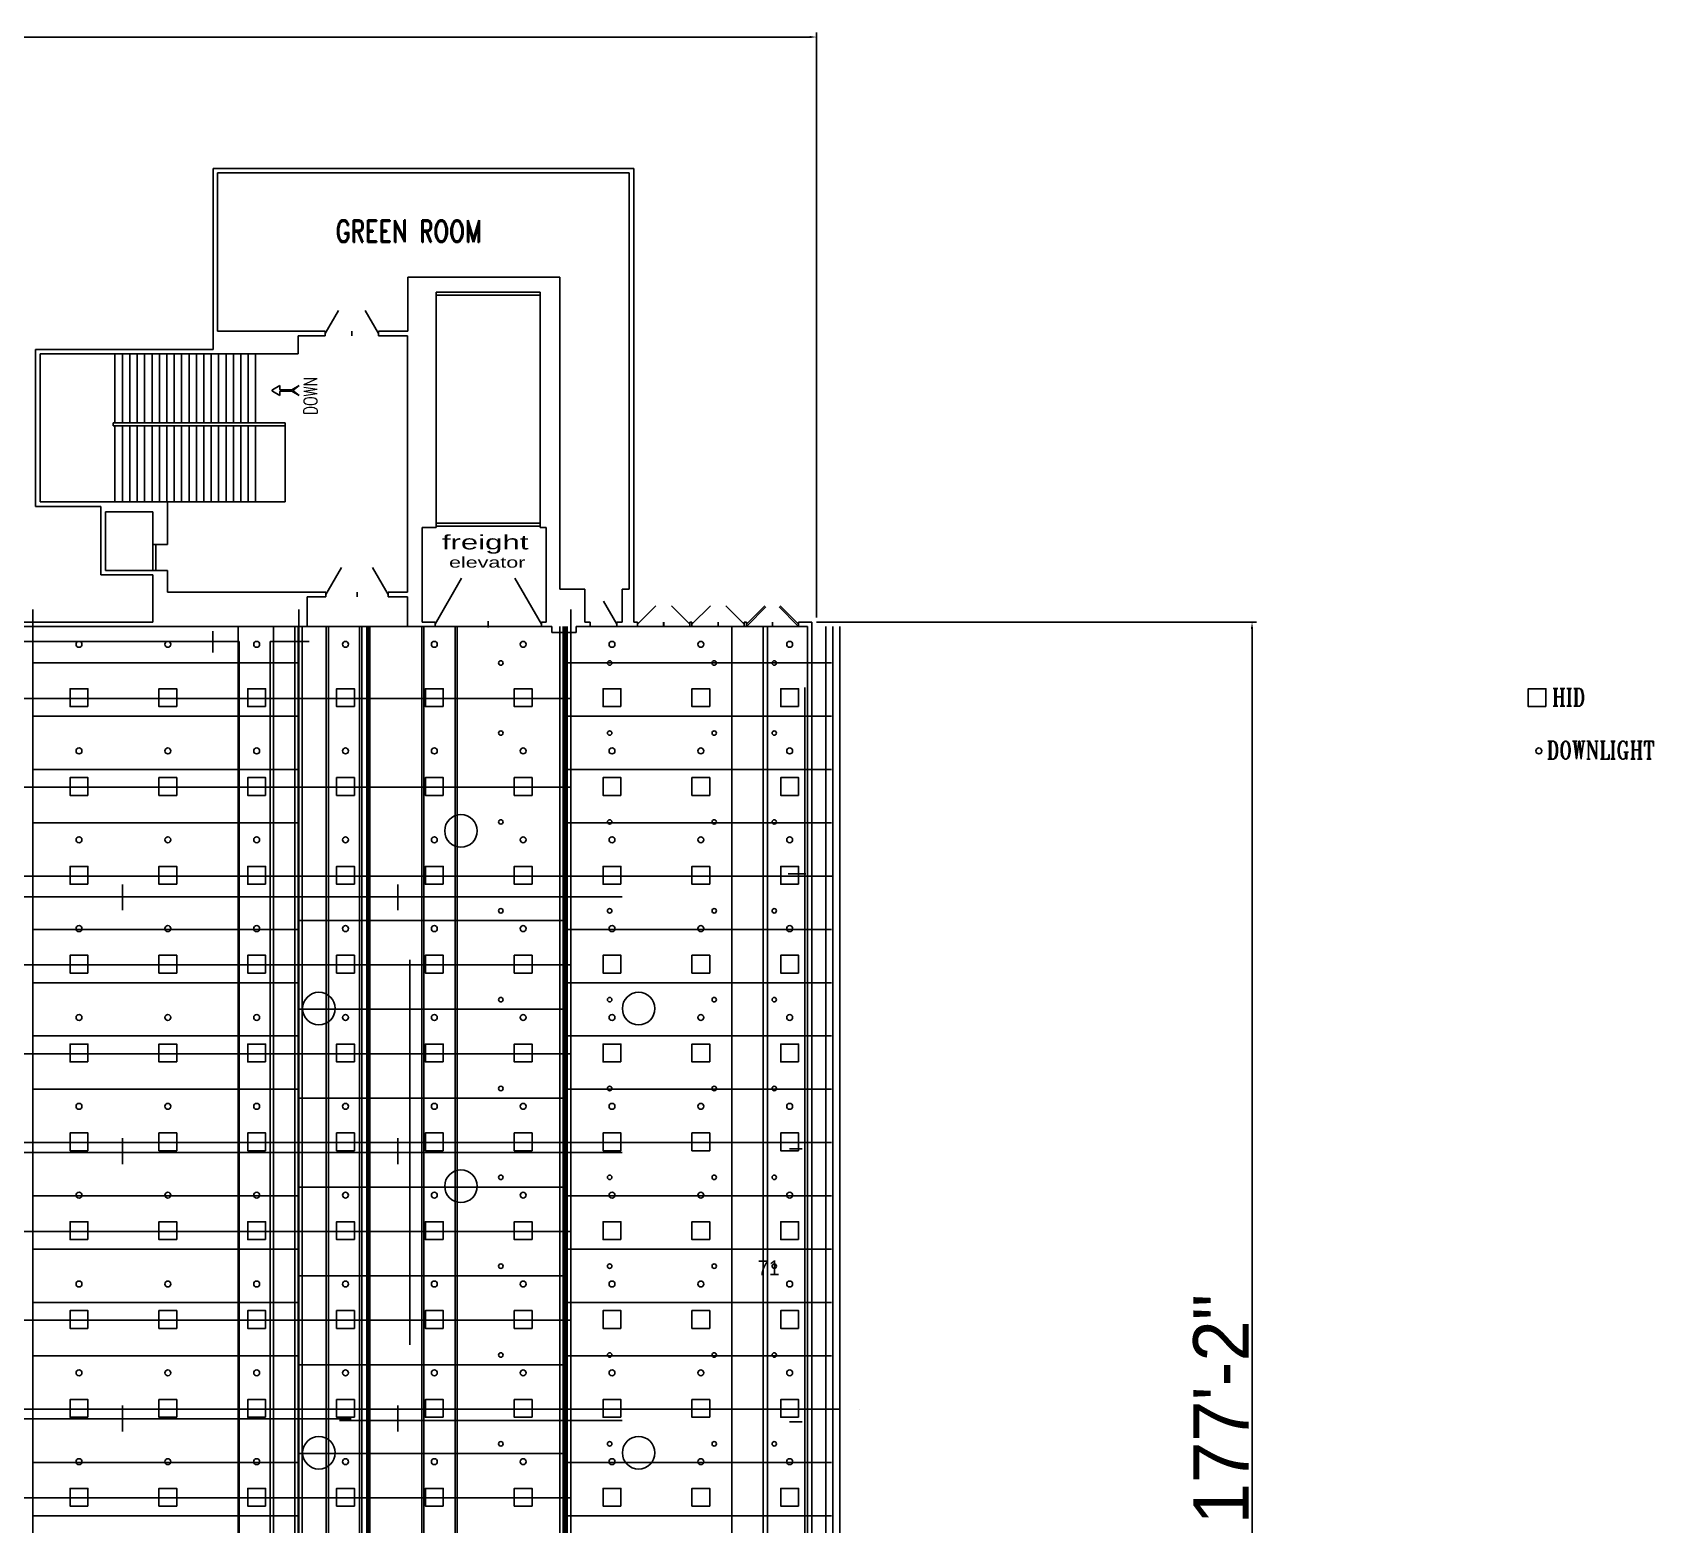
# Model space of a CAD drawing. Extents: x 1373 to 6011, y 746 to 4300.
# Drawn here: x 3821 to 6011, y 2109 to 4125 of the extents above; entities that cross this region are included whole.
import ezdxf
from ezdxf.enums import TextEntityAlignment as Align

# ---------------------------------------------------------------- set-up
doc = ezdxf.new("R2010")
doc.units = 0
doc.header["$LTSCALE"] = 192
doc.header["$MEASUREMENT"] = 0
doc.layers.get('0').update_dxf_attribs({"linetype": 'CONTINUOUS'})
for name, color, linetype in [('BEAMS', 3, 'CONTINUOUS'), ('CATWALK', 4, 'CONTINUOUS'), ('CEILING', 4, 'CONTINUOUS'), ('DIMENSIONS', 7, 'CONTINUOUS'), ('ELECTTRACKS', 6, 'CONTINUOUS'), ('FIXT-DWNLITE', 6, 'CONTINUOUS'), ('FIXT-HID', 5, 'CONTINUOUS'), ('FIXT-SPRINKLER', 4, 'CONTINUOUS'), ('FIXT-TRACK', 7, 'CONTINUOUS'), ('FIXT-VENT', 4, 'CONTINUOUS'), ('GREENRM', 3, 'CONTINUOUS'), ('NORTHENT', 2, 'CONTINUOUS'), ('VENU-CW', 8, 'CONTINUOUS'), ('VENU-JOIST', 6, 'CONTINUOUS'), ('VENU-TRUSS', 2, 'CONTINUOUS'), ('VENU-TRUSS_P-POINTS', 9, 'CONTINUOUS')]:
    doc.layers.add(name, color=color, linetype=linetype)
doc.styles.add('ROMAND', font='romand', dxfattribs={"width": 0.75})
doc.styles.add('ROMANT', font='romant', dxfattribs={"width": 0.75})

# ---------------------------------------------------------------- blocks, each defined once
blk = doc.blocks.new('JOIST')
at = {"layer": 'VENU-JOIST'}
for p, q in [((0.5, 0), (359.5, 0)), ((35.8, 0, -24), (324.2, 0, -24)), ((180, 0, -24), (180, 0))]:
    blk.add_line(p, q, dxfattribs=at)
at = {"layer": 'VENU-JOIST', "extrusion": (0, -1, 0)}
for points in [[(35.8, -24), (11.7, 0)], [(59.8, 0), (35.8, -24)], [(83.8, -24), (59.8, 0)], [(107.9, 0), (83.8, -24)], [(131.9, -24), (107.9, 0)], [(156, 0), (131.9, -24)], [(180, -24), (156, 0)], [(204, 0), (180, -24)], [(228.1, -24), (204, 0)], [(252.1, 0), (228.1, -24)], [(276.2, -24), (252.1, 0)], [(300.2, 0), (276.2, -24)], [(324.2, -24), (300.2, 0)], [(348.3, 0), (324.2, -24)]]:
    blk.add_lwpolyline(points, dxfattribs=at)

msp = doc.modelspace()

# ---------------------------------------------------------------- linework, layer by layer
for p, q in [((4217.8, 3365.5), (4238.8, 3401.9)), ((4301.8, 3365.5), (4280.8, 3401.9)), ((4365.2, 3325.2), (4401.1, 3387.4)), ((4472.9, 3387.4), (4508.8, 3325.2)), ((4217.8, 3362.5), (4192.2, 3362.5)), ((4192.2, 3362.5), (4192.2, 3322.2)), ((4217.8, 3362.5), (4217.8, 3368.5)), ((4259.8, 3362.5), (4259.8, 3368.5)), ((4301.8, 3362.5), (4301.8, 3368.5)), ((4327.8, 3362.5), (4301.8, 3362.5)), ((4327.8, 3322.2), (4327.8, 3362.5)), ((4610.8, 3325.2), (4592.8, 3356.4)), ((4437, 3329.7), (4437, 3320.8)), ((4638.7, 3325.2, 0), (4663.6, 3350.1, 0)), ((4709.2, 3325.2, 0), (4684.4, 3350.1, 0)), ((4712.2, 3325.2, 0), (4737.1, 3350.1, 0)), ((4782.7, 3325.2, 0), (4757.9, 3350.1, 0)), ((4785.8, 3325.2), (4810.6, 3350.1)), ((4787.2, 3323.8), (4812, 3348.7)), ((4854.8, 3323.8, 0), (4830, 3348.7, 0)), ((4856.2, 3325.2), (4831.4, 3350.1)), ((3983.8, 3328.2), (2627.2, 3328.2)), ((4192.2, 3322.2), (2627.2, 3322.2)), ((4365.2, 3322.2), (4327.8, 3322.2)), ((4365.2, 3322.2), (4365.2, 3328.2)), ((4508.8, 3322.2), (4508.8, 3328.2)), ((4522.8, 3322.2), (4508.8, 3322.2)), ((4522.8, 3314.3), (4522.8, 3322.2)), ((4555.8, 3314.3), (4522.8, 3314.3)), ((4574.8, 3322.2), (4555.8, 3322.2)), ((4555.8, 3322.2), (4555.8, 3314.3)), ((4574.8, 3322.2), (4574.8, 3328.2)), ((4610.8, 3322.2), (4610.8, 3328.2)), ((4638.7, 3322.2), (4610.8, 3322.2)), ((4638.7, 3322.2), (4638.7, 3328.2)), ((4673.9, 3322.2), (4673.9, 3328.2)), ((4674.1, 3322.2), (4674.1, 3328.2)), ((4674.1, 3325.2), (4674.1, 3325.2)), ((4709.2, 3322.2), (4709.2, 3328.2)), ((4712.2, 3322.2), (4709.2, 3322.2)), ((4709.2, 3328.2), (4712.2, 3328.2)), ((4712.2, 3322.2), (4712.2, 3328.2)), ((4747.4, 3322.2), (4747.4, 3328.2)), ((4747.6, 3322.2), (4747.6, 3328.2)), ((4782.7, 3322.2), (4782.7, 3328.2)), ((4782.7, 3328.2), (4785.8, 3328.2)), ((4785.8, 3322.2), (4782.7, 3322.2)), ((4785.8, 3322.2), (4785.8, 3328.2)), ((4820.9, 3322.2), (4820.9, 3328.2)), ((4821.1, 3322.2), (4821.1, 3328.2)), ((4856.2, 3322.2), (4856.2, 3328.2)), ((4868.2, 3322.2), (4856.2, 3322.2)), ((4874.2, 3328.2), (4856.2, 3328.2)), ((4868.2, 3322.2), (4868.2, 1882.2)), ((4874.2, 3328.2), (4874.2, 1882.2))]:
    msp.add_line(p, q)
for points in [[(4871.1, 4116.9), (4871.1, 4120), (4880.5, 4118.4)], [(5467.2, 3318.9), (5470.3, 3318.9), (5468.8, 3328.2)]]:
    msp.add_solid(points)
at = {"layer": 'BEAMS'}
for p, q in [((4175.8, 1208.2, 492), (4175.8, 3322.2, 492)), ((4175.8, 1208.2, 506), (4175.8, 3322.2, 506)), ((4175.8, 1208.2, 493), (4175.8, 3322.2, 493)), ((4175.8, 1208.2, 505), (4175.8, 3322.2, 505)), ((4180.2, 1208.2, 505), (4180.2, 3322.2, 505)), ((4180.2, 1208.2, 493), (4180.2, 3322.2, 493)), ((4181.2, 1208.2, 493), (4181.2, 3322.2, 493)), ((4181.2, 1208.2, 505), (4181.2, 3322.2, 505)), ((4185.8, 1208.2, 492), (4185.8, 3322.2, 492)), ((4185.8, 1208.2, 493), (4185.8, 3322.2, 493)), ((4185.8, 1208.2, 506), (4185.8, 3322.2, 506)), ((4185.8, 1208.2, 505), (4185.8, 3322.2, 505)), ((4273, 1208.2, 487.7), (4273, 3322.2, 487.7)), ((4273, 1208.2, 501.7), (4273, 3322.2, 501.7)), ((4273, 1208.2, 488.7), (4273, 3322.2, 488.7)), ((4273, 1208.2, 500.7), (4273, 3322.2, 500.7)), ((4274.5, 1208.2, 500.7), (4274.5, 3322.2, 500.7)), ((4274.5, 1208.2, 488.7), (4274.5, 3322.2, 488.7)), ((4275.5, 1208.2, 488.7), (4275.5, 3322.2, 488.7)), ((4275.5, 1208.2, 500.7), (4275.5, 3322.2, 500.7)), ((4277, 1208.2, 487.7), (4277, 3322.2, 487.7)), ((4277, 1208.2, 488.7), (4277, 3322.2, 488.7)), ((4277, 1208.2, 501.7), (4277, 3322.2, 501.7)), ((4277, 1208.2, 500.7), (4277, 3322.2, 500.7)), ((4533.7, 1208.2, 503), (4533.7, 3322.2, 503)), ((4533.7, 1208.2, 517), (4533.7, 3322.2, 517)), ((4533.7, 1208.2, 504), (4533.7, 3322.2, 504)), ((4533.7, 1208.2, 516), (4533.7, 3322.2, 516)), ((4538.2, 1208.2, 516), (4538.2, 3322.2, 516)), ((4538.2, 1208.2, 504), (4538.2, 3322.2, 504)), ((4539.2, 1208.2, 516), (4539.2, 3322.2, 516)), ((4539.2, 1208.2, 504), (4539.2, 3322.2, 504)), ((4543.7, 1208.2, 503), (4543.7, 3322.2, 503)), ((4543.7, 1208.2, 517), (4543.7, 3322.2, 517)), ((4543.7, 1208.2, 504), (4543.7, 3322.2, 504)), ((4543.7, 1208.2, 516), (4543.7, 3322.2, 516))]:
    msp.add_line(p, q, dxfattribs=at)
at = {"layer": 'CATWALK'}
for p, q in [((4221.2, 1330.7, 431), (4221.2, 3322.2, 431)), ((4263.2, 1330.7, 431), (4263.2, 3322.2, 431)), ((4350.2, 1286.9, 462), (4350.2, 3322.2, 462)), ((4392.2, 1286.9, 462), (4392.2, 3322.2, 462)), ((4766.2, 1240.7, 446), (4766.2, 3322.2, 446)), ((4808.2, 1198.2, 446), (4808.2, 3322.2, 446)), ((4100.6, 1331.3, 386), (4100.6, 3302, 386)), ((4142.6, 1289.3, 386), (4142.6, 3302, 386))]:
    msp.add_line(p, q, dxfattribs=at)
at = {"layer": 'CEILING'}
for p, q in [((4522.8, 3322.2, 299), (1812.2, 3322.2, 299)), ((4522.8, 3322.2, 299), (4522.8, 3314.3, 299)), ((4868.2, 3322.2, 299), (4555.8, 3322.2, 299)), ((4555.8, 3314.3, 299), (4555.8, 3322.2, 299)), ((4868.2, 1208.2, 300), (4868.2, 3322.2, 300)), ((4868.2, 1208.2, 300), (4868.2, 3322.2, 300)), ((4868.2, 1208.2, 300), (4868.2, 3322.2, 300)), ((4868.2, 1208.2, 300), (4868.2, 3322.2, 300)), ((4868.2, 1208.2, 299), (4868.2, 3322.2, 299))]:
    msp.add_line(p, q, dxfattribs=at)
at = {"layer": 'DIMENSIONS'}
for p, q in [((1664.6, 4118.4), (4871.1, 4118.4)), ((4880.5, 3334.5), (4880.5, 4124.7)), ((4880.5, 3328.2), (5475, 3328.2)), ((5468.8, 3318.9), (5468.8, 1211.6))]:
    msp.add_line(p, q, dxfattribs=at)
at = {"layer": 'ELECTTRACKS'}
for p, q in [((4065, 3287, 300), (4065, 3316, 300)), ((3429, 3302, 300), (4100.6, 3302, 300)), ((4864.7, 3240, 300), (4864.7, 1881, 300)), ((4842, 2988, 300), (4866, 2988, 300)), ((3943, 2939, 300), (3943, 2974, 300)), ((4315, 2939, 300), (4315, 2974, 300)), ((4331, 2612, 300), (4331, 2872, 300)), ((3943, 2596, 300), (3943, 2631, 300)), ((4315, 2596, 300), (4315, 2631, 300)), ((4331, 2352, 300), (4331, 2612, 300)), ((4844, 2617, 300), (4861, 2617, 300)), ((3943, 2235, 300), (3943, 2270, 300)), ((4315, 2235, 300), (4315, 2270, 300)), ((4844, 2248, 300), (4861, 2248, 300))]:
    msp.add_line(p, q, dxfattribs=at)
at = {"layer": 'FIXT-DWNLITE'}
for centre in [(3884.2, 3298.2, 300), (4004.2, 3298.2, 300), (4124.2, 3298.2, 300), (4244.2, 3298.2, 300), (4364.2, 3298.2, 300), (4484.2, 3298.2, 300), (4604.2, 3298.2, 300), (4724.2, 3298.2, 300), (4844.2, 3298.2, 300), (3884.2, 3154.2, 300), (3884.2, 3154.2, 300), (4004.2, 3154.2, 300), (4004.2, 3154.2, 300), (4124.2, 3154.2, 300), (4124.2, 3154.2, 300), (4244.2, 3154.2, 300), (4244.2, 3154.2, 300), (4364.2, 3154.2, 300), (4364.2, 3154.2, 300), (4484.2, 3154.2, 300), (4484.2, 3154.2, 300), (4604.2, 3154.2, 300), (4604.2, 3154.2, 300), (4724.2, 3154.2, 300), (4724.2, 3154.2, 300), (4844.2, 3154.2, 300), (4844.2, 3154.2, 300), (5856.3, 3154.2, 300), (5856.3, 3154.2, 300), (3884.2, 3034.2, 300), (3884.2, 3034.2, 300), (4004.2, 3034.2, 300), (4004.2, 3034.2, 300), (4124.2, 3034.2, 300), (4124.2, 3034.2, 300), (4244.2, 3034.2, 300), (4244.2, 3034.2, 300), (4364.2, 3034.2, 300), (4364.2, 3034.2, 300), (4484.2, 3034.2, 300), (4484.2, 3034.2, 300), (4604.2, 3034.2, 300), (4604.2, 3034.2, 300), (4724.2, 3034.2, 300), (4724.2, 3034.2, 300), (4844.2, 3034.2, 300), (4844.2, 3034.2, 300), (3884.2, 2914.2, 300), (3884.2, 2914.2, 300), (4004.2, 2914.2, 300), (4004.2, 2914.2, 300), (4124.2, 2914.2, 300), (4124.2, 2914.2, 300), (4244.2, 2914.2, 300), (4244.2, 2914.2, 300), (4364.2, 2914.2, 300), (4364.2, 2914.2, 300), (4484.2, 2914.2, 300), (4484.2, 2914.2, 300), (4604.2, 2914.2, 300), (4604.2, 2914.2, 300), (4724.2, 2914.2, 300), (4724.2, 2914.2, 300), (4844.2, 2914.2, 300), (4844.2, 2914.2, 300), (3884.2, 2794.2, 300), (3884.2, 2794.2, 300), (4004.2, 2794.2, 300), (4004.2, 2794.2, 300), (4124.2, 2794.2, 300), (4124.2, 2794.2, 300), (4244.2, 2794.2, 300), (4244.2, 2794.2, 300), (4364.2, 2794.2, 300), (4364.2, 2794.2, 300), (4484.2, 2794.2, 300), (4484.2, 2794.2, 300), (4604.2, 2794.2, 300), (4604.2, 2794.2, 300), (4724.2, 2794.2, 300), (4724.2, 2794.2, 300), (4844.2, 2794.2, 300), (4844.2, 2794.2, 300), (3884.2, 2674.2, 300), (3884.2, 2674.2, 300), (4004.2, 2674.2, 300), (4004.2, 2674.2, 300), (4124.2, 2674.2, 300), (4124.2, 2674.2, 300), (4244.2, 2674.2, 300), (4244.2, 2674.2, 300), (4364.2, 2674.2, 300), (4364.2, 2674.2, 300), (4484.2, 2674.2, 300), (4484.2, 2674.2, 300), (4604.2, 2674.2, 300), (4604.2, 2674.2, 300), (4724.2, 2674.2, 300), (4724.2, 2674.2, 300), (4844.2, 2674.2, 300), (4844.2, 2674.2, 300), (3884.2, 2554.2, 300), (3884.2, 2554.2, 300), (4004.2, 2554.2, 300), (4004.2, 2554.2, 300), (4124.2, 2554.2, 300), (4124.2, 2554.2, 300), (4244.2, 2554.2, 300), (4244.2, 2554.2, 300), (4364.2, 2554.2, 300), (4364.2, 2554.2, 300), (4484.2, 2554.2, 300), (4484.2, 2554.2, 300), (4604.2, 2554.2, 300), (4604.2, 2554.2, 300), (4724.2, 2554.2, 300), (4724.2, 2554.2, 300), (4844.2, 2554.2, 300), (4844.2, 2554.2, 300), (3884.2, 2434.2, 300), (3884.2, 2434.2, 300), (4004.2, 2434.2, 300), (4004.2, 2434.2, 300), (4124.2, 2434.2, 300), (4124.2, 2434.2, 300), (4244.2, 2434.2, 300), (4244.2, 2434.2, 300), (4364.2, 2434.2, 300), (4364.2, 2434.2, 300), (4484.2, 2434.2, 300), (4484.2, 2434.2, 300), (4604.2, 2434.2, 300), (4604.2, 2434.2, 300), (4724.2, 2434.2, 300), (4724.2, 2434.2, 300), (4844.2, 2434.2, 300), (4844.2, 2434.2, 300), (3884.2, 2314.2, 300), (3884.2, 2314.2, 300), (4004.2, 2314.2, 300), (4004.2, 2314.2, 300), (4124.2, 2314.2, 300), (4124.2, 2314.2, 300), (4244.2, 2314.2, 300), (4244.2, 2314.2, 300), (4364.2, 2314.2, 300), (4364.2, 2314.2, 300), (4484.2, 2314.2, 300), (4484.2, 2314.2, 300), (4604.2, 2314.2, 300), (4604.2, 2314.2, 300), (4724.2, 2314.2, 300), (4724.2, 2314.2, 300), (4844.2, 2314.2, 300), (4844.2, 2314.2, 300), (4844.2, 2314.2, 300), (3884.2, 2194.2, 300), (4004.2, 2194.2, 300), (4124.2, 2194.2, 300), (4244.2, 2194.2, 300), (4364.2, 2194.2, 300), (4484.2, 2194.2, 300), (4604.2, 2194.2, 300), (4724.2, 2194.2, 300), (4844.2, 2194.2, 300)]:
    msp.add_circle(centre, 4, dxfattribs=at)
at = {"layer": 'FIXT-HID', "elevation": 300}
for points in [[(3896.2, 3214.2), (3896.2, 3238.2), (3896.2, 3238.2), (3896.2, 3238.2), (3872.2, 3238.2), (3872.2, 3214.2)], [(4016.2, 3214.2), (4016.2, 3238.2), (4016.2, 3238.2), (4016.2, 3238.2), (3992.2, 3238.2), (3992.2, 3214.2)], [(4136.2, 3214.2), (4136.2, 3238.2), (4136.2, 3238.2), (4136.2, 3238.2), (4112.2, 3238.2), (4112.2, 3214.2)], [(4256.2, 3214.2), (4256.2, 3238.2), (4256.2, 3238.2), (4256.2, 3238.2), (4232.2, 3238.2), (4232.2, 3214.2)], [(4376.2, 3214.2), (4376.2, 3238.2), (4376.2, 3238.2), (4376.2, 3238.2), (4352.2, 3238.2), (4352.2, 3214.2)], [(4376.2, 3214.2), (4376.2, 3238.2), (4376.2, 3238.2), (4376.2, 3238.2), (4352.2, 3238.2), (4352.2, 3214.2)], [(4496.2, 3214.2), (4496.2, 3238.2), (4496.2, 3238.2), (4496.2, 3238.2), (4472.2, 3238.2), (4472.2, 3214.2)], [(4496.2, 3214.2), (4496.2, 3238.2), (4496.2, 3238.2), (4496.2, 3238.2), (4472.2, 3238.2), (4472.2, 3214.2)], [(4616.2, 3214.2), (4616.2, 3238.2), (4616.2, 3238.2), (4616.2, 3238.2), (4592.2, 3238.2), (4592.2, 3214.2)], [(4616.2, 3214.2), (4616.2, 3238.2), (4616.2, 3238.2), (4616.2, 3238.2), (4592.2, 3238.2), (4592.2, 3214.2)], [(4736.2, 3214.2), (4736.2, 3238.2), (4736.2, 3238.2), (4736.2, 3238.2), (4712.2, 3238.2), (4712.2, 3214.2)], [(4736.2, 3214.2), (4736.2, 3238.2), (4736.2, 3238.2), (4736.2, 3238.2), (4712.2, 3238.2), (4712.2, 3214.2)], [(4856.2, 3214.2), (4856.2, 3238.2), (4856.2, 3238.2), (4856.2, 3238.2), (4832.2, 3238.2), (4832.2, 3214.2)], [(4856.2, 3214.2), (4856.2, 3238.2), (4856.2, 3238.2), (4856.2, 3238.2), (4832.2, 3238.2), (4832.2, 3214.2)], [(5865.9, 3214.2), (5865.9, 3238.2), (5865.9, 3238.2), (5865.9, 3238.2), (5841.9, 3238.2), (5841.9, 3214.2)], [(5865.9, 3214.2), (5865.9, 3238.2), (5865.9, 3238.2), (5865.9, 3238.2), (5841.9, 3238.2), (5841.9, 3214.2)], [(3896.2, 3094.2), (3896.2, 3118.2), (3896.2, 3118.2), (3896.2, 3118.2), (3872.2, 3118.2), (3872.2, 3094.2)], [(3896.2, 3094.2), (3896.2, 3118.2), (3896.2, 3118.2), (3896.2, 3118.2), (3872.2, 3118.2), (3872.2, 3094.2)], [(4016.2, 3094.2), (4016.2, 3118.2), (4016.2, 3118.2), (4016.2, 3118.2), (3992.2, 3118.2), (3992.2, 3094.2)], [(4016.2, 3094.2), (4016.2, 3118.2), (4016.2, 3118.2), (4016.2, 3118.2), (3992.2, 3118.2), (3992.2, 3094.2)], [(4136.2, 3094.2), (4136.2, 3118.2), (4136.2, 3118.2), (4136.2, 3118.2), (4112.2, 3118.2), (4112.2, 3094.2)], [(4136.2, 3094.2), (4136.2, 3118.2), (4136.2, 3118.2), (4136.2, 3118.2), (4112.2, 3118.2), (4112.2, 3094.2)], [(4256.2, 3094.2), (4256.2, 3118.2), (4256.2, 3118.2), (4256.2, 3118.2), (4232.2, 3118.2), (4232.2, 3094.2)], [(4256.2, 3094.2), (4256.2, 3118.2), (4256.2, 3118.2), (4256.2, 3118.2), (4232.2, 3118.2), (4232.2, 3094.2)], [(4376.2, 3094.2), (4376.2, 3118.2), (4376.2, 3118.2), (4376.2, 3118.2), (4352.2, 3118.2), (4352.2, 3094.2)], [(4376.2, 3094.2), (4376.2, 3118.2), (4376.2, 3118.2), (4376.2, 3118.2), (4352.2, 3118.2), (4352.2, 3094.2)], [(4496.2, 3094.2), (4496.2, 3118.2), (4496.2, 3118.2), (4496.2, 3118.2), (4472.2, 3118.2), (4472.2, 3094.2)], [(4496.2, 3094.2), (4496.2, 3118.2), (4496.2, 3118.2), (4496.2, 3118.2), (4472.2, 3118.2), (4472.2, 3094.2)], [(4616.2, 3094.2), (4616.2, 3118.2), (4616.2, 3118.2), (4616.2, 3118.2), (4592.2, 3118.2), (4592.2, 3094.2)], [(4616.2, 3094.2), (4616.2, 3118.2), (4616.2, 3118.2), (4616.2, 3118.2), (4592.2, 3118.2), (4592.2, 3094.2)], [(4736.2, 3094.2), (4736.2, 3118.2), (4736.2, 3118.2), (4736.2, 3118.2), (4712.2, 3118.2), (4712.2, 3094.2)], [(4736.2, 3094.2), (4736.2, 3118.2), (4736.2, 3118.2), (4736.2, 3118.2), (4712.2, 3118.2), (4712.2, 3094.2)], [(4856.2, 3094.2), (4856.2, 3118.2), (4856.2, 3118.2), (4856.2, 3118.2), (4832.2, 3118.2), (4832.2, 3094.2)], [(4856.2, 3094.2), (4856.2, 3118.2), (4856.2, 3118.2), (4856.2, 3118.2), (4832.2, 3118.2), (4832.2, 3094.2)], [(3896.2, 2974.2), (3896.2, 2998.2), (3896.2, 2998.2), (3896.2, 2998.2), (3872.2, 2998.2), (3872.2, 2974.2)], [(3896.2, 2974.2), (3896.2, 2998.2), (3896.2, 2998.2), (3896.2, 2998.2), (3872.2, 2998.2), (3872.2, 2974.2)], [(4016.2, 2974.2), (4016.2, 2998.2), (4016.2, 2998.2), (4016.2, 2998.2), (3992.2, 2998.2), (3992.2, 2974.2)], [(4016.2, 2974.2), (4016.2, 2998.2), (4016.2, 2998.2), (4016.2, 2998.2), (3992.2, 2998.2), (3992.2, 2974.2)], [(4136.2, 2974.2), (4136.2, 2998.2), (4136.2, 2998.2), (4136.2, 2998.2), (4112.2, 2998.2), (4112.2, 2974.2)], [(4136.2, 2974.2), (4136.2, 2998.2), (4136.2, 2998.2), (4136.2, 2998.2), (4112.2, 2998.2), (4112.2, 2974.2)], [(4256.2, 2974.2), (4256.2, 2998.2), (4256.2, 2998.2), (4256.2, 2998.2), (4232.2, 2998.2), (4232.2, 2974.2)], [(4256.2, 2974.2), (4256.2, 2998.2), (4256.2, 2998.2), (4256.2, 2998.2), (4232.2, 2998.2), (4232.2, 2974.2)], [(4376.2, 2974.2), (4376.2, 2998.2), (4376.2, 2998.2), (4376.2, 2998.2), (4352.2, 2998.2), (4352.2, 2974.2)], [(4376.2, 2974.2), (4376.2, 2998.2), (4376.2, 2998.2), (4376.2, 2998.2), (4352.2, 2998.2), (4352.2, 2974.2)], [(4496.2, 2974.2), (4496.2, 2998.2), (4496.2, 2998.2), (4496.2, 2998.2), (4472.2, 2998.2), (4472.2, 2974.2)], [(4496.2, 2974.2), (4496.2, 2998.2), (4496.2, 2998.2), (4496.2, 2998.2), (4472.2, 2998.2), (4472.2, 2974.2)], [(4616.2, 2974.2), (4616.2, 2998.2), (4616.2, 2998.2), (4616.2, 2998.2), (4592.2, 2998.2), (4592.2, 2974.2)], [(4616.2, 2974.2), (4616.2, 2998.2), (4616.2, 2998.2), (4616.2, 2998.2), (4592.2, 2998.2), (4592.2, 2974.2)], [(4736.2, 2974.2), (4736.2, 2998.2), (4736.2, 2998.2), (4736.2, 2998.2), (4712.2, 2998.2), (4712.2, 2974.2)], [(4736.2, 2974.2), (4736.2, 2998.2), (4736.2, 2998.2), (4736.2, 2998.2), (4712.2, 2998.2), (4712.2, 2974.2)], [(4856.2, 2974.2), (4856.2, 2998.2), (4856.2, 2998.2), (4856.2, 2998.2), (4832.2, 2998.2), (4832.2, 2974.2)], [(4856.2, 2974.2), (4856.2, 2998.2), (4856.2, 2998.2), (4856.2, 2998.2), (4832.2, 2998.2), (4832.2, 2974.2)], [(3896.2, 2854.2), (3896.2, 2878.2), (3896.2, 2878.2), (3896.2, 2878.2), (3872.2, 2878.2), (3872.2, 2854.2)], [(4016.2, 2854.2), (4016.2, 2878.2), (4016.2, 2878.2), (4016.2, 2878.2), (3992.2, 2878.2), (3992.2, 2854.2)], [(4136.2, 2854.2), (4136.2, 2878.2), (4136.2, 2878.2), (4136.2, 2878.2), (4112.2, 2878.2), (4112.2, 2854.2)], [(4256.2, 2854.2), (4256.2, 2878.2), (4256.2, 2878.2), (4256.2, 2878.2), (4232.2, 2878.2), (4232.2, 2854.2)], [(4376.2, 2854.2), (4376.2, 2878.2), (4376.2, 2878.2), (4376.2, 2878.2), (4352.2, 2878.2), (4352.2, 2854.2)], [(4496.2, 2854.2), (4496.2, 2878.2), (4496.2, 2878.2), (4496.2, 2878.2), (4472.2, 2878.2), (4472.2, 2854.2)], [(4616.2, 2854.2), (4616.2, 2878.2), (4616.2, 2878.2), (4616.2, 2878.2), (4592.2, 2878.2), (4592.2, 2854.2)], [(4736.2, 2854.2), (4736.2, 2878.2), (4736.2, 2878.2), (4736.2, 2878.2), (4712.2, 2878.2), (4712.2, 2854.2)], [(4856.2, 2854.2), (4856.2, 2878.2), (4856.2, 2878.2), (4856.2, 2878.2), (4832.2, 2878.2), (4832.2, 2854.2)], [(3896.2, 2734.2), (3896.2, 2758.2), (3896.2, 2758.2), (3896.2, 2758.2), (3872.2, 2758.2), (3872.2, 2734.2)], [(4016.2, 2734.2), (4016.2, 2758.2), (4016.2, 2758.2), (4016.2, 2758.2), (3992.2, 2758.2), (3992.2, 2734.2)], [(4136.2, 2734.2), (4136.2, 2758.2), (4136.2, 2758.2), (4136.2, 2758.2), (4112.2, 2758.2), (4112.2, 2734.2)], [(4256.2, 2734.2), (4256.2, 2758.2), (4256.2, 2758.2), (4256.2, 2758.2), (4232.2, 2758.2), (4232.2, 2734.2)], [(4376.2, 2734.2), (4376.2, 2758.2), (4376.2, 2758.2), (4376.2, 2758.2), (4352.2, 2758.2), (4352.2, 2734.2)], [(4496.2, 2734.2), (4496.2, 2758.2), (4496.2, 2758.2), (4496.2, 2758.2), (4472.2, 2758.2), (4472.2, 2734.2)], [(4616.2, 2734.2), (4616.2, 2758.2), (4616.2, 2758.2), (4616.2, 2758.2), (4592.2, 2758.2), (4592.2, 2734.2)], [(4736.2, 2734.2), (4736.2, 2758.2), (4736.2, 2758.2), (4736.2, 2758.2), (4712.2, 2758.2), (4712.2, 2734.2)], [(4856.2, 2734.2), (4856.2, 2758.2), (4856.2, 2758.2), (4856.2, 2758.2), (4832.2, 2758.2), (4832.2, 2734.2)], [(3896.2, 2614.2), (3896.2, 2638.2), (3896.2, 2638.2), (3896.2, 2638.2), (3872.2, 2638.2), (3872.2, 2614.2)], [(4016.2, 2614.2), (4016.2, 2638.2), (4016.2, 2638.2), (4016.2, 2638.2), (3992.2, 2638.2), (3992.2, 2614.2)], [(4136.2, 2614.2), (4136.2, 2638.2), (4136.2, 2638.2), (4136.2, 2638.2), (4112.2, 2638.2), (4112.2, 2614.2)], [(4256.2, 2614.2), (4256.2, 2638.2), (4256.2, 2638.2), (4256.2, 2638.2), (4232.2, 2638.2), (4232.2, 2614.2)], [(4376.2, 2614.2), (4376.2, 2638.2), (4376.2, 2638.2), (4376.2, 2638.2), (4352.2, 2638.2), (4352.2, 2614.2)], [(4496.2, 2614.2), (4496.2, 2638.2), (4496.2, 2638.2), (4496.2, 2638.2), (4472.2, 2638.2), (4472.2, 2614.2)], [(4616.2, 2614.2), (4616.2, 2638.2), (4616.2, 2638.2), (4616.2, 2638.2), (4592.2, 2638.2), (4592.2, 2614.2)], [(4736.2, 2614.2), (4736.2, 2638.2), (4736.2, 2638.2), (4736.2, 2638.2), (4712.2, 2638.2), (4712.2, 2614.2)], [(4856.2, 2614.2), (4856.2, 2638.2), (4856.2, 2638.2), (4856.2, 2638.2), (4832.2, 2638.2), (4832.2, 2614.2)], [(3896.2, 2494.2), (3896.2, 2518.2), (3896.2, 2518.2), (3896.2, 2518.2), (3872.2, 2518.2), (3872.2, 2494.2)], [(4016.2, 2494.2), (4016.2, 2518.2), (4016.2, 2518.2), (4016.2, 2518.2), (3992.2, 2518.2), (3992.2, 2494.2)], [(4136.2, 2494.2), (4136.2, 2518.2), (4136.2, 2518.2), (4136.2, 2518.2), (4112.2, 2518.2), (4112.2, 2494.2)], [(4256.2, 2494.2), (4256.2, 2518.2), (4256.2, 2518.2), (4256.2, 2518.2), (4232.2, 2518.2), (4232.2, 2494.2)], [(4376.2, 2494.2), (4376.2, 2518.2), (4376.2, 2518.2), (4376.2, 2518.2), (4352.2, 2518.2), (4352.2, 2494.2)], [(4496.2, 2494.2), (4496.2, 2518.2), (4496.2, 2518.2), (4496.2, 2518.2), (4472.2, 2518.2), (4472.2, 2494.2)], [(4616.2, 2494.2), (4616.2, 2518.2), (4616.2, 2518.2), (4616.2, 2518.2), (4592.2, 2518.2), (4592.2, 2494.2)], [(4736.2, 2494.2), (4736.2, 2518.2), (4736.2, 2518.2), (4736.2, 2518.2), (4712.2, 2518.2), (4712.2, 2494.2)], [(4856.2, 2494.2), (4856.2, 2518.2), (4856.2, 2518.2), (4856.2, 2518.2), (4832.2, 2518.2), (4832.2, 2494.2)], [(3896.2, 2374.2), (3896.2, 2398.2), (3896.2, 2398.2), (3896.2, 2398.2), (3872.2, 2398.2), (3872.2, 2374.2)], [(4016.2, 2374.2), (4016.2, 2398.2), (4016.2, 2398.2), (4016.2, 2398.2), (3992.2, 2398.2), (3992.2, 2374.2)], [(4136.2, 2374.2), (4136.2, 2398.2), (4136.2, 2398.2), (4136.2, 2398.2), (4112.2, 2398.2), (4112.2, 2374.2)], [(4256.2, 2374.2), (4256.2, 2398.2), (4256.2, 2398.2), (4256.2, 2398.2), (4232.2, 2398.2), (4232.2, 2374.2)], [(4376.2, 2374.2), (4376.2, 2398.2), (4376.2, 2398.2), (4376.2, 2398.2), (4352.2, 2398.2), (4352.2, 2374.2)], [(4496.2, 2374.2), (4496.2, 2398.2), (4496.2, 2398.2), (4496.2, 2398.2), (4472.2, 2398.2), (4472.2, 2374.2)], [(4616.2, 2374.2), (4616.2, 2398.2), (4616.2, 2398.2), (4616.2, 2398.2), (4592.2, 2398.2), (4592.2, 2374.2)], [(4736.2, 2374.2), (4736.2, 2398.2), (4736.2, 2398.2), (4736.2, 2398.2), (4712.2, 2398.2), (4712.2, 2374.2)], [(4856.2, 2374.2), (4856.2, 2398.2), (4856.2, 2398.2), (4856.2, 2398.2), (4832.2, 2398.2), (4832.2, 2374.2)], [(3896.2, 2254.2), (3896.2, 2278.2), (3896.2, 2278.2), (3896.2, 2278.2), (3872.2, 2278.2), (3872.2, 2254.2)], [(4016.2, 2254.2), (4016.2, 2278.2), (4016.2, 2278.2), (4016.2, 2278.2), (3992.2, 2278.2), (3992.2, 2254.2)], [(4136.2, 2254.2), (4136.2, 2278.2), (4136.2, 2278.2), (4136.2, 2278.2), (4112.2, 2278.2), (4112.2, 2254.2)], [(4256.2, 2254.2), (4256.2, 2278.2), (4256.2, 2278.2), (4256.2, 2278.2), (4232.2, 2278.2), (4232.2, 2254.2)], [(4376.2, 2254.2), (4376.2, 2278.2), (4376.2, 2278.2), (4376.2, 2278.2), (4352.2, 2278.2), (4352.2, 2254.2)], [(4496.2, 2254.2), (4496.2, 2278.2), (4496.2, 2278.2), (4496.2, 2278.2), (4472.2, 2278.2), (4472.2, 2254.2)], [(4616.2, 2254.2), (4616.2, 2278.2), (4616.2, 2278.2), (4616.2, 2278.2), (4592.2, 2278.2), (4592.2, 2254.2)], [(4736.2, 2254.2), (4736.2, 2278.2), (4736.2, 2278.2), (4736.2, 2278.2), (4712.2, 2278.2), (4712.2, 2254.2)], [(4856.2, 2254.2), (4856.2, 2278.2), (4856.2, 2278.2), (4856.2, 2278.2), (4832.2, 2278.2), (4832.2, 2254.2)], [(3896.2, 2134.2), (3896.2, 2158.2), (3896.2, 2158.2), (3896.2, 2158.2), (3872.2, 2158.2), (3872.2, 2134.2)], [(4016.2, 2134.2), (4016.2, 2158.2), (4016.2, 2158.2), (4016.2, 2158.2), (3992.2, 2158.2), (3992.2, 2134.2)], [(4136.2, 2134.2), (4136.2, 2158.2), (4136.2, 2158.2), (4136.2, 2158.2), (4112.2, 2158.2), (4112.2, 2134.2)], [(4256.2, 2134.2), (4256.2, 2158.2), (4256.2, 2158.2), (4256.2, 2158.2), (4232.2, 2158.2), (4232.2, 2134.2)], [(4376.2, 2134.2), (4376.2, 2158.2), (4376.2, 2158.2), (4376.2, 2158.2), (4352.2, 2158.2), (4352.2, 2134.2)], [(4376.2, 2134.2), (4376.2, 2158.2), (4376.2, 2158.2), (4376.2, 2158.2), (4352.2, 2158.2), (4352.2, 2134.2)], [(4496.2, 2134.2), (4496.2, 2158.2), (4496.2, 2158.2), (4496.2, 2158.2), (4472.2, 2158.2), (4472.2, 2134.2)], [(4496.2, 2134.2), (4496.2, 2158.2), (4496.2, 2158.2), (4496.2, 2158.2), (4472.2, 2158.2), (4472.2, 2134.2)], [(4616.2, 2134.2), (4616.2, 2158.2), (4616.2, 2158.2), (4616.2, 2158.2), (4592.2, 2158.2), (4592.2, 2134.2)], [(4616.2, 2134.2), (4616.2, 2158.2), (4616.2, 2158.2), (4616.2, 2158.2), (4592.2, 2158.2), (4592.2, 2134.2)], [(4736.2, 2134.2), (4736.2, 2158.2), (4736.2, 2158.2), (4736.2, 2158.2), (4712.2, 2158.2), (4712.2, 2134.2)], [(4736.2, 2134.2), (4736.2, 2158.2), (4736.2, 2158.2), (4736.2, 2158.2), (4712.2, 2158.2), (4712.2, 2134.2)], [(4856.2, 2134.2), (4856.2, 2158.2), (4856.2, 2158.2), (4856.2, 2158.2), (4832.2, 2158.2), (4832.2, 2134.2)], [(4856.2, 2134.2), (4856.2, 2158.2), (4856.2, 2158.2), (4856.2, 2158.2), (4832.2, 2158.2), (4832.2, 2134.2)]]:
    msp.add_lwpolyline(points, close=True, dxfattribs=at)
at = {"layer": 'FIXT-HID'}
for centre in [(4844.2, 3298.2, 300), (4844.2, 2794.2, 300), (4844.2, 2794.2, 300), (4844.2, 2314.2, 300)]:
    msp.add_circle(centre, 4, dxfattribs=at)
at = {"layer": 'FIXT-SPRINKLER'}
for centre in [(4454, 3273, 300), (4601, 3273, 300), (4742.3, 3273, 300), (4823.4, 3273, 300), (4454, 3178.3, 300), (4601, 3178.3, 300), (4742.3, 3178.3, 300), (4823.4, 3178.3, 300), (4454, 3058.3, 300), (4601, 3058.3, 300), (4742.3, 3058.3, 300), (4823.4, 3058.3, 300), (4454, 2938.3, 300), (4601, 2938.3, 300), (4742.3, 2938.3, 300), (4823.4, 2938.3, 300), (4454, 2818.3, 300), (4601, 2818.3, 300), (4742.3, 2818.3, 300), (4823.4, 2818.3, 300), (4454, 2698.3, 300), (4601, 2698.3, 300), (4742.3, 2698.3, 300), (4823.4, 2698.3, 300), (4454, 2578.3, 300), (4601, 2578.3, 300), (4742.3, 2578.3, 300), (4823.4, 2578.3, 300), (4454, 2458.3, 300), (4601, 2458.3, 300), (4742.3, 2458.3, 300), (4823.4, 2458.3, 300), (4454, 2338.3, 300), (4601, 2338.3, 300), (4742.3, 2338.3, 300), (4823.4, 2338.3, 300), (4454, 2218.3, 300), (4601, 2218.3, 300), (4742.3, 2218.3, 300), (4823.4, 2218.3, 300)]:
    msp.add_circle(centre, 3, dxfattribs=at)
at = {"layer": 'FIXT-TRACK'}
for p, q in [((4142.6, 3302, 300), (4195, 3302, 300)), ((2099, 2957, 300), (4252, 2957, 300)), ((4236, 2957, 300), (4618, 2957, 300)), ((2099, 2612, 300), (4252, 2612, 300)), ((4236, 2612, 300), (4618, 2612, 300)), ((3609, 2252, 300), (4252, 2252, 300)), ((4236, 2250, 300), (4618, 2250, 300))]:
    msp.add_line(p, q, dxfattribs=at)
at = {"layer": 'FIXT-VENT'}
for centre in [(4400.2, 3046.2, 300), (4208.2, 2806.2, 300), (4640.2, 2806.2, 300), (4400.2, 2566.2, 300), (4208.2, 2206.2, 300), (4640.2, 2206.2, 300)]:
    msp.add_circle(centre, 22, dxfattribs=at)
at = {"layer": 'GREENRM'}
for p, q in [((4065.2, 3696.5), (4065.2, 3941)), ((4065.2, 3941), (4633.5, 3941)), ((4071.2, 3721), (4071.2, 3935)), ((4071.2, 3935), (4627.5, 3935)), ((4627.5, 3372.8), (4627.5, 3935)), ((4633.5, 3328.2), (4633.5, 3941)), ((4328.2, 3721), (4328.2, 3794)), ((4328.2, 3794), (4533.5, 3794)), ((4533.5, 3372.8), (4533.5, 3794)), ((4216.8, 3718), (4234.8, 3749.2)), ((4288.8, 3718), (4270.8, 3749.2)), ((4216.8, 3721), (4071.2, 3721)), ((4216.8, 3715), (4180.2, 3715)), ((4180.2, 3715), (4180.2, 3690.5)), ((4216.8, 3715), (4216.8, 3721)), ((4252.8, 3715), (4252.8, 3721)), ((4288.8, 3715), (4288.8, 3721)), ((4288.8, 3721), (4328.2, 3721)), ((4327.8, 3715), (4288.8, 3715)), ((4567.5, 3372.8), (4533.5, 3372.8)), ((4567.5, 3328.2), (4567.5, 3372.8)), ((4618, 3328.2), (4618, 3372.8)), ((4618, 3372.8), (4627.5, 3372.8)), ((4574.8, 3328.2), (4567.5, 3328.2)), ((4610.8, 3328.2), (4618, 3328.2)), ((4638.7, 3328.2), (4633.5, 3328.2))]:
    msp.add_line(p, q, dxfattribs=at)
at = {"layer": 'NORTHENT'}
for p, q in [((4366.8, 3773.8), (4507.2, 3773.8)), ((4366.8, 3773.8), (4366.8, 3461.8)), ((4366.8, 3769.8), (4507.2, 3769.8)), ((4507.2, 3461.8), (4507.2, 3773.8)), ((4327.8, 3368.5), (4327.8, 3715)), ((3825.5, 3484.5), (3825.5, 3696.5)), ((4065.2, 3696.5), (3825.5, 3696.5)), ((4180.2, 3690.5), (3831.5, 3690.5)), ((3831.5, 3490.5), (3831.5, 3690.5)), ((3932.8, 3597.5), (3932.8, 3690.5)), ((3942.8, 3597.5), (3942.8, 3690.5)), ((3952.8, 3597.5), (3952.8, 3690.5)), ((3962.8, 3597.5), (3962.8, 3690.5)), ((3972.8, 3597.5), (3972.8, 3690.5)), ((3982.8, 3597.5), (3982.8, 3690.5)), ((3992.8, 3597.5), (3992.8, 3690.5)), ((4002.8, 3597.5), (4002.8, 3690.5)), ((4012.8, 3597.5), (4012.8, 3690.5)), ((4022.8, 3597.5), (4022.8, 3690.5)), ((4032.8, 3597.5), (4032.8, 3690.5)), ((4042.8, 3597.5), (4042.8, 3690.5)), ((4052.8, 3597.5), (4052.8, 3690.5)), ((4062.8, 3597.5), (4062.8, 3690.5)), ((4072.8, 3597.5), (4072.8, 3690.5)), ((4082.8, 3597.5), (4082.8, 3690.5)), ((4092.8, 3597.5), (4092.8, 3690.5)), ((4102.8, 3597.5), (4102.8, 3690.5)), ((4112.8, 3597.5), (4112.8, 3690.5)), ((4122.8, 3597.5), (4122.8, 3690.5)), ((4145.4, 3641.9), (4155.3, 3647.7)), ((4145.4, 3640.2), (4155.3, 3634.3)), ((4155.3, 3647.7), (4155.3, 3643)), ((4155.3, 3639), (4155.3, 3634.3)), ((4156.3, 3642), (4171.9, 3642)), ((4156.3, 3640), (4171.9, 3640)), ((4171.9, 3642), (4181.6, 3647.7)), ((4171.9, 3640), (4181.6, 3634.3)), ((4181.6, 3647.7), (4173.2, 3641)), ((4181.6, 3634.3), (4173.2, 3641)), ((4162.8, 3597.5), (3930.5, 3597.5)), ((3930.5, 3597.5), (3930.5, 3593.5)), ((4162.8, 3593.5), (3930.5, 3593.5)), ((3932.8, 3490.5), (3932.8, 3593.5)), ((3942.8, 3490.5), (3942.8, 3593.5)), ((3952.8, 3490.5), (3952.8, 3593.5)), ((3962.8, 3490.5), (3962.8, 3593.5)), ((3972.8, 3490.5), (3972.8, 3593.5)), ((3982.8, 3490.5), (3982.8, 3593.5)), ((3992.8, 3490.5), (3992.8, 3593.5)), ((3992.8, 3490.5), (3992.8, 3593.5)), ((4002.8, 3490.5), (4002.8, 3593.5)), ((4002.8, 3490.5), (4002.8, 3593.5)), ((4012.8, 3490.5), (4012.8, 3593.5)), ((4022.8, 3490.5), (4022.8, 3593.5)), ((4032.8, 3490.5), (4032.8, 3593.5)), ((4042.8, 3490.5), (4042.8, 3593.5)), ((4052.8, 3490.5), (4052.8, 3593.5)), ((4062.8, 3490.5), (4062.8, 3593.5)), ((4072.8, 3490.5), (4072.8, 3593.5)), ((4072.8, 3490.5), (4072.8, 3593.5)), ((4082.8, 3490.5), (4082.8, 3593.5)), ((4092.8, 3490.5), (4092.8, 3593.5)), ((4102.8, 3490.5), (4102.8, 3593.5)), ((4112.8, 3490.5), (4112.8, 3593.5)), ((4122.8, 3490.5), (4122.8, 3593.5)), ((4162.8, 3597.5), (4162.8, 3490.5)), ((3913.8, 3484.5), (3825.5, 3484.5)), ((4003.8, 3490.5), (3831.5, 3490.5)), ((3913.8, 3392), (3913.8, 3484.5)), ((4003.8, 3490.5), (4162.8, 3490.5)), ((4003.8, 3433), (4003.8, 3490.5)), ((3919.8, 3398), (3919.8, 3477)), ((3919.8, 3477), (3983.8, 3477)), ((3983.8, 3477), (3983.8, 3433)), ((4366.8, 3455.8), (4366.8, 3461.8)), ((4366.8, 3461.8), (4507.2, 3461.8)), ((4507.2, 3455.8), (4507.2, 3461.8)), ((4347.8, 3328.2), (4347.8, 3455.8)), ((4347.8, 3455.8), (4366.8, 3455.8)), ((4366.8, 3457.8), (4507.2, 3457.8)), ((4515.2, 3455.8), (4507.2, 3455.8)), ((4515.2, 3328.2), (4515.2, 3455.8)), ((4003.8, 3433), (3983.8, 3433)), ((3983.8, 3433), (3983.8, 3398)), ((3987.8, 3433), (3987.8, 3398)), ((3983.8, 3398), (3919.8, 3398)), ((4003.8, 3398), (3983.8, 3398)), ((4003.8, 3368.5), (4003.8, 3398)), ((3983.8, 3392), (3913.8, 3392)), ((3983.8, 3328.2), (3983.8, 3392)), ((4217.8, 3368.5), (4003.8, 3368.5)), ((4301.8, 3368.5), (4327.8, 3368.5)), ((4365.2, 3328.2), (4347.8, 3328.2)), ((4508.8, 3328.2), (4515.2, 3328.2))]:
    msp.add_line(p, q, dxfattribs=at)
for centre, start, end in [((4145.9, 3641), 120.3405, 239.6595), ((4156.3, 3643), 180, 270), ((4156.3, 3639), 90, 180)]:
    msp.add_arc(centre, 1, start, end, dxfattribs=at)
at = {"layer": 'VENU-CW'}
for p, q in [((4099, 3322.2, 401), (4099, 1208.2, 401)), ((4147, 3322.2, 401), (4147, 1208.2, 401)), ((4218.2, 3322.2, 431), (4218.2, 1208.2, 431)), ((4266.2, 3322.2, 431), (4266.2, 1208.2, 431)), ((4347.2, 3322.2, 462), (4347.2, 1208.2, 462)), ((4395.2, 3322.2, 462), (4395.2, 1208.2, 462)), ((4541.2, 3322.2), (4541.2, 1208.2)), ((4766.2, 3322.2, 446), (4766.2, 1208.2, 446)), ((4814.2, 3322.2, 446), (4814.2, 1208.2, 446)), ((4868.2, 3322.2), (4868.2, 1208.2))]:
    msp.add_line(p, q, dxfattribs=at)
at = {"layer": 'VENU-JOIST', "extrusion": (0, -1, 0)}
for p, q in [((3822.5, 2985.2, 642), (3461.5, 2985.2, 489.5)), ((3461.6, 2985.2, 641.5), (3822.5, 2985.2, 489.5)), ((4183, 2985.2, 642), (3822, 2985.2, 489.5)), ((3822.1, 2985.2, 641.5), (4183, 2985.2, 489.5)), ((4902.5, 2985.2, 642), (4541.5, 2985.2, 489.5)), ((4541.6, 2985.2, 641.5), (4902.5, 2985.2, 489.5)), ((4542.5, 2625.2, 642), (4181.5, 2625.2, 489.5)), ((4181.6, 2625.2, 641.5), (4542.5, 2625.2, 489.5)), ((3822.5, 2265.2, 642), (3461.5, 2265.2, 489.5)), ((3461.6, 2265.2, 641.5), (3822.5, 2265.2, 489.5)), ((4183, 2265.2, 642), (3822, 2265.2, 489.5)), ((3822.1, 2265.2, 641.5), (4183, 2265.2, 489.5)), ((4902.5, 2265.2, 642), (4541.5, 2265.2, 489.5)), ((4541.6, 2265.2, 641.5), (4902.5, 2265.2, 489.5))]:
    msp.add_line(p, q, dxfattribs=at)
at = {"layer": 'VENU-TRUSS'}
for p, q in [((4893.2, 3322.2, 593), (4893.2, 1208.2, 593)), ((4893.2, 3322.2, 572), (4893.2, 1208.2, 572)), ((4893.2, 3322.2, 642), (4893.2, 1208.2, 642)), ((4893.2, 3322.2, 621), (4893.2, 1208.2, 621)), ((4911.8, 3322.2, 593), (4911.8, 1208.2, 593)), ((4911.8, 3322.2, 572), (4911.8, 1208.2, 572)), ((4911.8, 3322.2, 642), (4911.8, 1208.2, 642)), ((4911.8, 3322.2, 621), (4911.8, 1208.2, 621)), ((4893.2, 2265.2, 593), (4911.8, 2265.2, 593)), ((4893.2, 2265.2, 572), (4911.8, 2265.2, 572)), ((4938.5, 2265.2, 572), (4938.5, 2265.2, 593))]:
    msp.add_line(p, q, dxfattribs=at)
at = {"layer": 'VENU-TRUSS', "color": 4}
for p, q in [((4902.5, 3322.2, 572), (4902.5, 1208.2, 572)), ((4902.5, 3322.2, 621), (4902.5, 1208.2, 621))]:
    msp.add_line(p, q, dxfattribs=at)
at = {"layer": 'VENU-TRUSS_P-POINTS', "extrusion": (1, 0, 0)}
for p, q in [((3821.8, 3225.2, 503), (3821.8, 3345.2, 628)), ((4181.2, 3225.2, 503), (4181.2, 3345.2, 628)), ((4548.7, 3225.2, 503), (4548.7, 3345.2, 628)), ((2021.2, 3225.2, 503), (4548.7, 3225.2, 503)), ((3821.8, 3225.2, 628), (3821.8, 3225.2, 503)), ((3821.8, 3105.2, 503), (3821.8, 3225.2, 628)), ((4181.2, 3225.2, 628), (4181.2, 3225.2, 503)), ((4181.2, 3105.2, 503), (4181.2, 3225.2, 628)), ((4548.7, 3105.2, 503), (4548.7, 3225.2, 628)), ((4548.7, 3225.2, 628), (4548.7, 3225.2, 503)), ((2021.2, 3105.2, 503), (4548.7, 3105.2, 503)), ((3821.8, 2985.2, 503), (3821.8, 3105.2, 628)), ((3821.8, 3105.2, 628), (3821.8, 3105.2, 503)), ((4181.2, 2985.2, 503), (4181.2, 3105.2, 628)), ((4181.2, 3105.2, 628), (4181.2, 3105.2, 503)), ((4548.7, 3105.2, 628), (4548.7, 3105.2, 503)), ((4548.7, 2985.2, 503), (4548.7, 3105.2, 628)), ((2021.2, 2985.2, 503), (4548.7, 2985.2, 503)), ((3821.8, 2865.2, 503), (3821.8, 2985.2, 628)), ((3821.8, 2985.2, 628), (3821.8, 2985.2, 503)), ((4181.2, 2865.2, 503), (4181.2, 2985.2, 628)), ((4181.2, 2985.2, 628), (4181.2, 2985.2, 503)), ((4548.7, 2865.2, 503), (4548.7, 2985.2, 628)), ((4548.7, 2985.2, 628), (4548.7, 2985.2, 503)), ((2021.2, 2865.2, 503), (4548.7, 2865.2, 503)), ((3821.8, 2865.2, 628), (3821.8, 2865.2, 503)), ((3821.8, 2745.2, 503), (3821.8, 2865.2, 628)), ((4181.2, 2865.2, 628), (4181.2, 2865.2, 503)), ((4181.2, 2745.2, 503), (4181.2, 2865.2, 628)), ((4548.7, 2745.2, 503), (4548.7, 2865.2, 628)), ((4548.7, 2865.2, 628), (4548.7, 2865.2, 503)), ((2021.2, 2745.2, 503), (4548.7, 2745.2, 503)), ((3821.8, 2625.2, 503), (3821.8, 2745.2, 628)), ((3821.8, 2745.2, 628), (3821.8, 2745.2, 503)), ((4181.2, 2625.2, 503), (4181.2, 2745.2, 628)), ((4181.2, 2745.2, 628), (4181.2, 2745.2, 503)), ((4548.7, 2745.2, 628), (4548.7, 2745.2, 503)), ((4548.7, 2625.2, 503), (4548.7, 2745.2, 628)), ((2021.2, 2625.2, 503), (4548.7, 2625.2, 503)), ((3821.8, 2625.2, 628), (3821.8, 2625.2, 503)), ((3821.8, 2505.2, 503), (3821.8, 2625.2, 628)), ((4181.2, 2625.2, 628), (4181.2, 2625.2, 503)), ((4181.2, 2505.2, 503), (4181.2, 2625.2, 628)), ((4548.7, 2505.2, 503), (4548.7, 2625.2, 628)), ((4548.7, 2625.2, 628), (4548.7, 2625.2, 503)), ((2021.2, 2505.2, 503), (4548.7, 2505.2, 503)), ((3821.8, 2505.2, 628), (3821.8, 2505.2, 503)), ((3821.8, 2385.2, 503), (3821.8, 2505.2, 628)), ((4181.2, 2505.2, 628), (4181.2, 2505.2, 503)), ((4181.2, 2385.2, 503), (4181.2, 2505.2, 628)), ((4548.7, 2385.2, 503), (4548.7, 2505.2, 628)), ((4548.7, 2505.2, 628), (4548.7, 2505.2, 503)), ((2021.2, 2385.2, 503), (4548.7, 2385.2, 503)), ((3821.8, 2265.2, 503), (3821.8, 2385.2, 628)), ((3821.8, 2385.2, 628), (3821.8, 2385.2, 503)), ((4181.2, 2265.2, 503), (4181.2, 2385.2, 628)), ((4181.2, 2385.2, 628), (4181.2, 2385.2, 503)), ((4548.7, 2385.2, 628), (4548.7, 2385.2, 503)), ((4548.7, 2265.2, 503), (4548.7, 2385.2, 628)), ((2021.2, 2265.2, 503), (4548.7, 2265.2, 503)), ((3821.8, 2145.2, 628), (3821.8, 2265.2, 503)), ((3821.8, 2265.2, 628), (3821.8, 2265.2, 503)), ((4181.2, 2145.2, 628), (4181.2, 2265.2, 503)), ((4181.2, 2265.2, 628), (4181.2, 2265.2, 503)), ((4548.7, 2145.2, 628), (4548.7, 2265.2, 503)), ((4548.7, 2265.2, 628), (4548.7, 2265.2, 503)), ((2021.2, 2145.2, 503), (4548.7, 2145.2, 503)), ((3821.8, 2025.2, 628), (3821.8, 2145.2, 503)), ((3821.8, 2145.2, 628), (3821.8, 2145.2, 503)), ((4181.2, 2025.2, 628), (4181.2, 2145.2, 503)), ((4181.2, 2145.2, 628), (4181.2, 2145.2, 503)), ((4548.7, 2145.2, 628), (4548.7, 2145.2, 503)), ((4548.7, 2025.2, 628), (4548.7, 2145.2, 503))]:
    msp.add_line(p, q, dxfattribs=at)

# ---------------------------------------------------------------- block references
at = {"layer": 'VENU-JOIST'}
for p in [(3821.8, 3273.2, 642), (4541.2, 3273.2, 642), (3821.8, 3201.2, 642), (4541.2, 3201.2, 642), (3821.8, 3129.2, 642), (4541.2, 3129.2, 642), (3821.8, 3057.2, 642), (4541.2, 3057.2, 642), (3821.8, 2985.2, 642), (4541.2, 2985.2, 642), (3821.8, 2913.2, 642), (4181.2, 2925.2, 642), (4541.2, 2913.2, 642), (3821.8, 2841.2, 642), (4541.2, 2841.2, 642), (4181.2, 2805.2, 642), (3821.8, 2769.2, 642), (4541.2, 2769.2, 642), (3821.8, 2697.2, 642), (4541.2, 2697.2, 642), (4181.2, 2685.2, 642), (3821.8, 2625.2, 642), (4541.2, 2625.2, 642), (4181.2, 2565.2, 642), (3821.8, 2553.2, 642), (4541.2, 2553.2, 642), (3821.8, 2481.2, 642), (3821.8, 2481.2, 642), (4541.2, 2481.2, 642), (4541.2, 2481.2, 642), (4181.2, 2445.2, 642), (3821.8, 2409.2, 642), (4541.2, 2409.2, 642), (3821.8, 2337.2, 642), (4181.2, 2325.2, 642), (4541.2, 2337.2, 642), (3821.8, 2265.2, 642), (4541.2, 2265.2, 642), (3821.8, 2193.2, 642), (4181.2, 2205.2, 642), (4541.2, 2193.2, 642), (3821.8, 2121.2, 642), (4541.2, 2121.2, 642)]:
    msp.add_blockref('JOIST', p, dxfattribs=at)

# ---------------------------------------------------------------- texts
at = {"layer": 'DIMENSIONS', "char_height": 24, "attachment_point": 1, "style": 'ROMANT'}
for s, insert, width in [('HID', (5874.2, 3238.7), 26.71), ('DOWNLIGHT', (5867, 3167.2), 15.801)]:
    msp.add_mtext(s, dxfattribs=dict(at, insert=insert, width=width))
at = {"layer": 'DIMENSIONS', "insert": (5426.8, 2265.2), "char_height": 75, "attachment_point": 5, "rotation": 90}
msp.add_mtext('\\A1;177\'-2"', dxfattribs=at)
at = {"layer": 'ELECTTRACKS'}
msp.add_text('71', height=20, dxfattribs=at).set_placement((4801, 2446, 300))
at = {"layer": 'GREENRM', "style": 'ROMAND', "width": 0.75}
msp.add_text('GREEN ROOM', height=30, dxfattribs=at).set_placement((4230.9, 3841.2))
at = {"layer": 'NORTHENT', "style": 'ROMAND', "width": 0.75}
msp.add_text('DOWN', height=18, rotation=90, dxfattribs=at).set_placement((4206, 3608.1))
at = {"layer": 'NORTHENT'}
for s, height, p, p2 in [('freight', 19.5, (4374.3, 3426.4), (4491.3, 3426.4)), ('elevator', 14.37, (4384.1, 3401.8), (4487.1, 3401.8))]:
    msp.add_text(s, height=height, dxfattribs=at).set_placement(p, p2, align=Align.ALIGNED)

doc.saveas('drawing.dxf')
